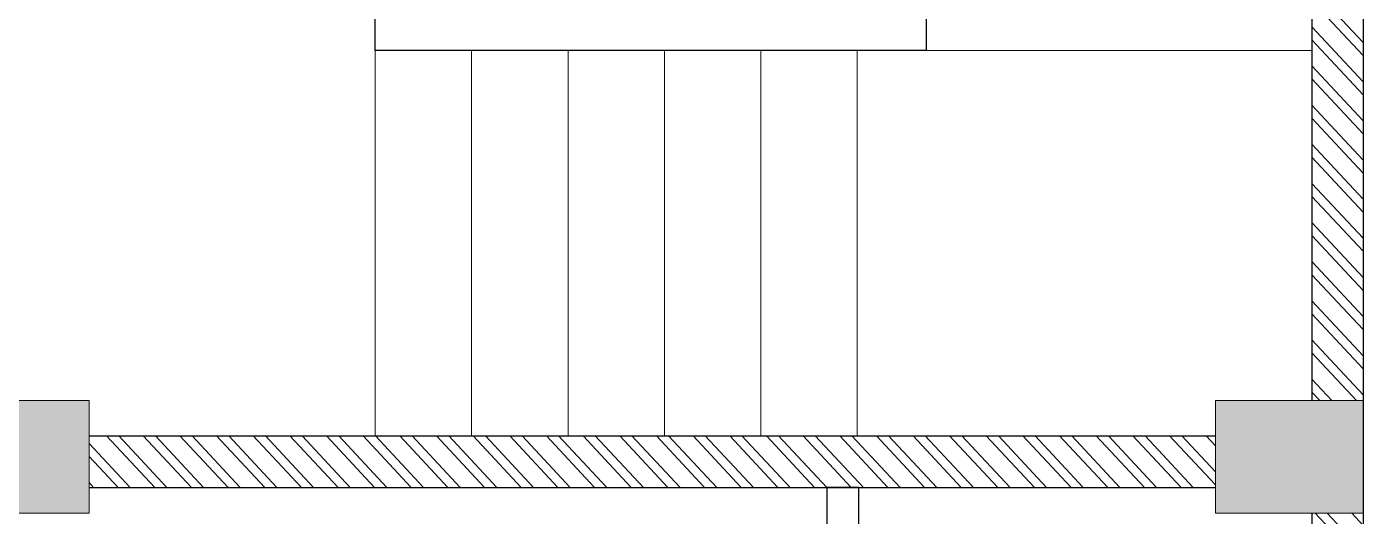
# Model space of a CAD drawing. Header units: feet. Extents: x 3182276 to 3200053, y -5471747 to -5457952.
# Drawn here: x 3195895 to 3200053, y -5462490 to -5460966 of the extents above; entities that cross this region are included whole.
import ezdxf

# ---------------------------------------------------------------- set-up
doc = ezdxf.new("R2010")
doc.units = ezdxf.units.FT
doc.header["$LTSCALE"] = 33
doc.header["$MEASUREMENT"] = 0
doc.layers.add('A-WALL', color=1, linetype='Continuous')
for name, color, linetype, lineweight in [('Column', 243, 'Continuous', 9), ('LENS_DIMENSION', 193, 'Continuous', 0), ('LENS_PARTITION', 21, 'Continuous', 25), ('LN-HATCH', 251, 'Continuous', 0), ('Steps', 4, 'Continuous', 9)]:
    doc.layers.add(name, color=color, linetype=linetype, lineweight=lineweight)

# ---------------------------------------------------------------- blocks, each defined once
blk = doc.blocks.new('A$C4f5c871c')
at = {"layer": 'Column'}
h = blk.add_hatch(color=8, dxfattribs=at)
h.dxf.hatch_style = 1
h.paths.add_polyline_path([(0, 844.8811662923544), (-630, 844.8811662923544), (-630, 564.8811662923544), (0, 564.8811662923544)])
h.paths.add_polyline_path([(-8255, 844.8811662923544), (-8885, 844.8811662923544), (-8885, 564.8811662923544), (-8255, 564.8811662923544)])
h.paths.add_polyline_path([(-12322, 844.8811662923544), (-12812, 844.8811662923544), (-12812, 564.8811662923544), (-12322, 564.8811662923544)])
h.paths.add_polyline_path([(-14484.72265660949, 4626.881166292355), (-15076.72265660949, 4626.881166292355), (-15076.72265660949, 4346.881166292354), (-14484.72265660949, 4346.881166292354)])
h.paths.add_polyline_path([(-8255, 4626.881166292355), (-8885, 4626.881166292355), (-8885, 4346.881166292354), (-8255, 4346.881166292354), (-8255, 4352.713412850163)])
h.paths.add_polyline_path([(0, 4626.881166292355), (-630, 4626.881166292355), (-630, 4346.881166292354), (0, 4346.881166292354)])
h.paths.add_polyline_path([(0, 8561.881166292354), (-460, 8561.881166292354), (-460, 8211.881166292354), (0, 8211.881166292354)])
h.paths.add_polyline_path([(-3964, 8491.881166292354), (-4444, 8491.881166292354), (-4444, 8211.881166292354), (-3964, 8211.881166292354)])
h.paths.add_polyline_path([(-3964, 8561.881166292354), (-4444, 8561.881166292354), (-4444, 8491.881166292354), (-3964, 8491.881166292354)])
h.paths.add_polyline_path([(-8255, 8491.881166292354), (-8885, 8491.881166292354), (-8885, 8211.881166292354), (-8255, 8211.881166292354)])
h.paths.add_polyline_path([(-14484.72265660949, 8491.881166292354), (-15076.72265660949, 8491.881166292354), (-15076.72265660949, 8211.881166292354), (-14484.72265660949, 8211.881166292354)])
h.paths.add_polyline_path([(-14484.72265660949, 11664.88116629235), (-15076.72265660949, 11664.88116629235), (-15076.72265660949, 11384.88116629235), (-14484.72265660949, 11384.88116629235)])
h.paths.add_polyline_path([(-8255, 11679.04891973361), (-8885, 11679.04891973361), (-8885, 11664.88116629235), (-8885, 11399.04891973361), (-8255, 11399.04891973361)])
at = {"layer": 'LN-HATCH'}
h = blk.add_hatch(dxfattribs=at)
h.set_pattern_fill('ANSI32', color=256, scale=222, angle=88.10999999999999)
h.set_pattern_definition([(133.11, (-3079692.22265661, 5460446.83421679), (-60.77608072651567, -56.89314995255626), []), (133.11, (-3079690.928346354, 5460486.057293616), (-60.77608072651567, -56.89314995255626), [])])
h.paths.add_polyline_path([(-4274, 11315.88116629235), (-4444, 11315.88116629235), (-4444, 8561.881166292354), (-4274, 8561.881166292354)])
h.paths.add_polyline_path([(-8885, 11664.88116629235), (-14484.72265660949, 11664.88116629235), (-14484.72265660949, 11494.88116629235), (-8885, 11494.88116629235)])
h.paths.add_polyline_path([(-8715, 12569.88116629235), (-160, 12569.88116629235), (-160, 12739.88116629235), (-8885, 12739.88116629235), (-8885, 11679.04891973361), (-8715, 11679.04891973361)])
h.paths.add_polyline_path([(-6802.722656609491, 11854.88116629235), (-6952.722656609491, 11854.88116629235), (-6952.722656609491, 11554.88116629235), (-8255, 11554.88116629235), (-8255, 11424.88116629235), (-6802.722656609491, 11424.88116629235)])
h.paths.add_polyline_path([(-4274, 12569.88116629235), (-4444, 12569.88116629235), (-4444, 11315.88116629235), (-4274, 11315.88116629235)])
h.paths.add_polyline_path([(0, 12739.88116629235), (-160, 12739.88116629235), (-160, 12569.88116629235), (0, 12569.88116629235)])
h.paths.add_polyline_path([(0, 12569.88116629235), (-160, 12569.88116629235), (-160, 8561.881166292354), (0, 8561.881166292354)])
h.paths.add_polyline_path([(-460, 8451.881166292354), (-3964, 8451.881166292354), (-3964, 8291.881166292354), (-460, 8291.881166292354)])
h.paths.add_polyline_path([(0, 8211.881166292354), (-160, 8211.881166292354), (-160, 4626.881166292355), (0, 4626.881166292355)])
h.paths.add_polyline_path([(0, 4346.881166292354), (-160, 4346.881166292354), (-160, 844.8811662923544), (0, 844.8811662923544)])
at = {"layer": 'A-WALL'}
for p, q in [((-160, 12739.88116629235), (-160, 8561.881166292354)), ((0, 12739.88116629235), (0, 0)), ((-3964, 8451.881166292354), (-460, 8451.881166292354)), ((-3964, 8291.881166292354), (-460, 8291.881166292354)), ((-3964, 8291.881166292354), (-460, 8291.881166292354)), ((-160, 8211.881166292354), (-160, 4626.881166292355)), ((-160, 8211.881166292354), (-160, 4626.881166292355))]:
    blk.add_line(p, q, dxfattribs=at)
blk.add_lwpolyline([(-3074, 10960.88116629235), (-3074, 11369.88116629235), (-1360, 11369.88116629235), (-1360, 9651.881166292354), (-3074, 9651.881166292354), (-3074, 10060.88116629235)], dxfattribs=at)
at = {"layer": 'Column'}
for p, q in [((-3964, 8211.881166292354), (-3964, 8291.881166292354)), ((-460, 8291.881166292354), (-460, 8211.881166292354)), ((-4444, 8211.881166292354), (-3964, 8211.881166292354)), ((-460, 8211.881166292354), (-160, 8211.881166292354))]:
    blk.add_line(p, q, dxfattribs=at)
for points in [[(-4444, 8561.881166292354), (-3964, 8561.881166292354), (-3964, 8211.881166292354), (-4444, 8211.881166292354)], [(0, 8211.881166292354), (-460, 8211.881166292354), (-460, 8561.881166292354), (0, 8561.881166292354)]]:
    blk.add_lwpolyline(points, close=True, dxfattribs=at)
at = {"layer": 'Steps'}
for p, q in [((-3074, 9651.881166292354), (-3074, 8451.881166292354)), ((-2774, 9651.881166292354), (-2774, 8451.881166292354)), ((-2474, 9651.881166292354), (-2474, 8451.881166292354)), ((-2174, 9651.881166292354), (-2174, 8451.881166292354)), ((-1874, 9651.881166292354), (-1874, 8451.881166292354)), ((-1574, 9651.881166292354), (-1574, 8451.881166292354)), ((-1360, 9651.881166292354), (-160, 9651.881166292354))]:
    blk.add_line(p, q, dxfattribs=at)

msp = doc.modelspace()

# ---------------------------------------------------------------- linework, layer by layer
at = {"layer": 'LENS_PARTITION'}
msp.add_lwpolyline([(3198483.504090696, -5462399.618833708), (3198383.504090696, -5462399.618833708), (3198383.504090696, -5464099.618833707), (3198483.504090696, -5464099.618833707)], close=True, dxfattribs=at)

# ---------------------------------------------------------------- block references
at = {"layer": 'LENS_DIMENSION'}
msp.add_blockref('A$C4f5c871c', (3200052.504090697, -5470691.5), dxfattribs=at)

doc.saveas('drawing.dxf')
